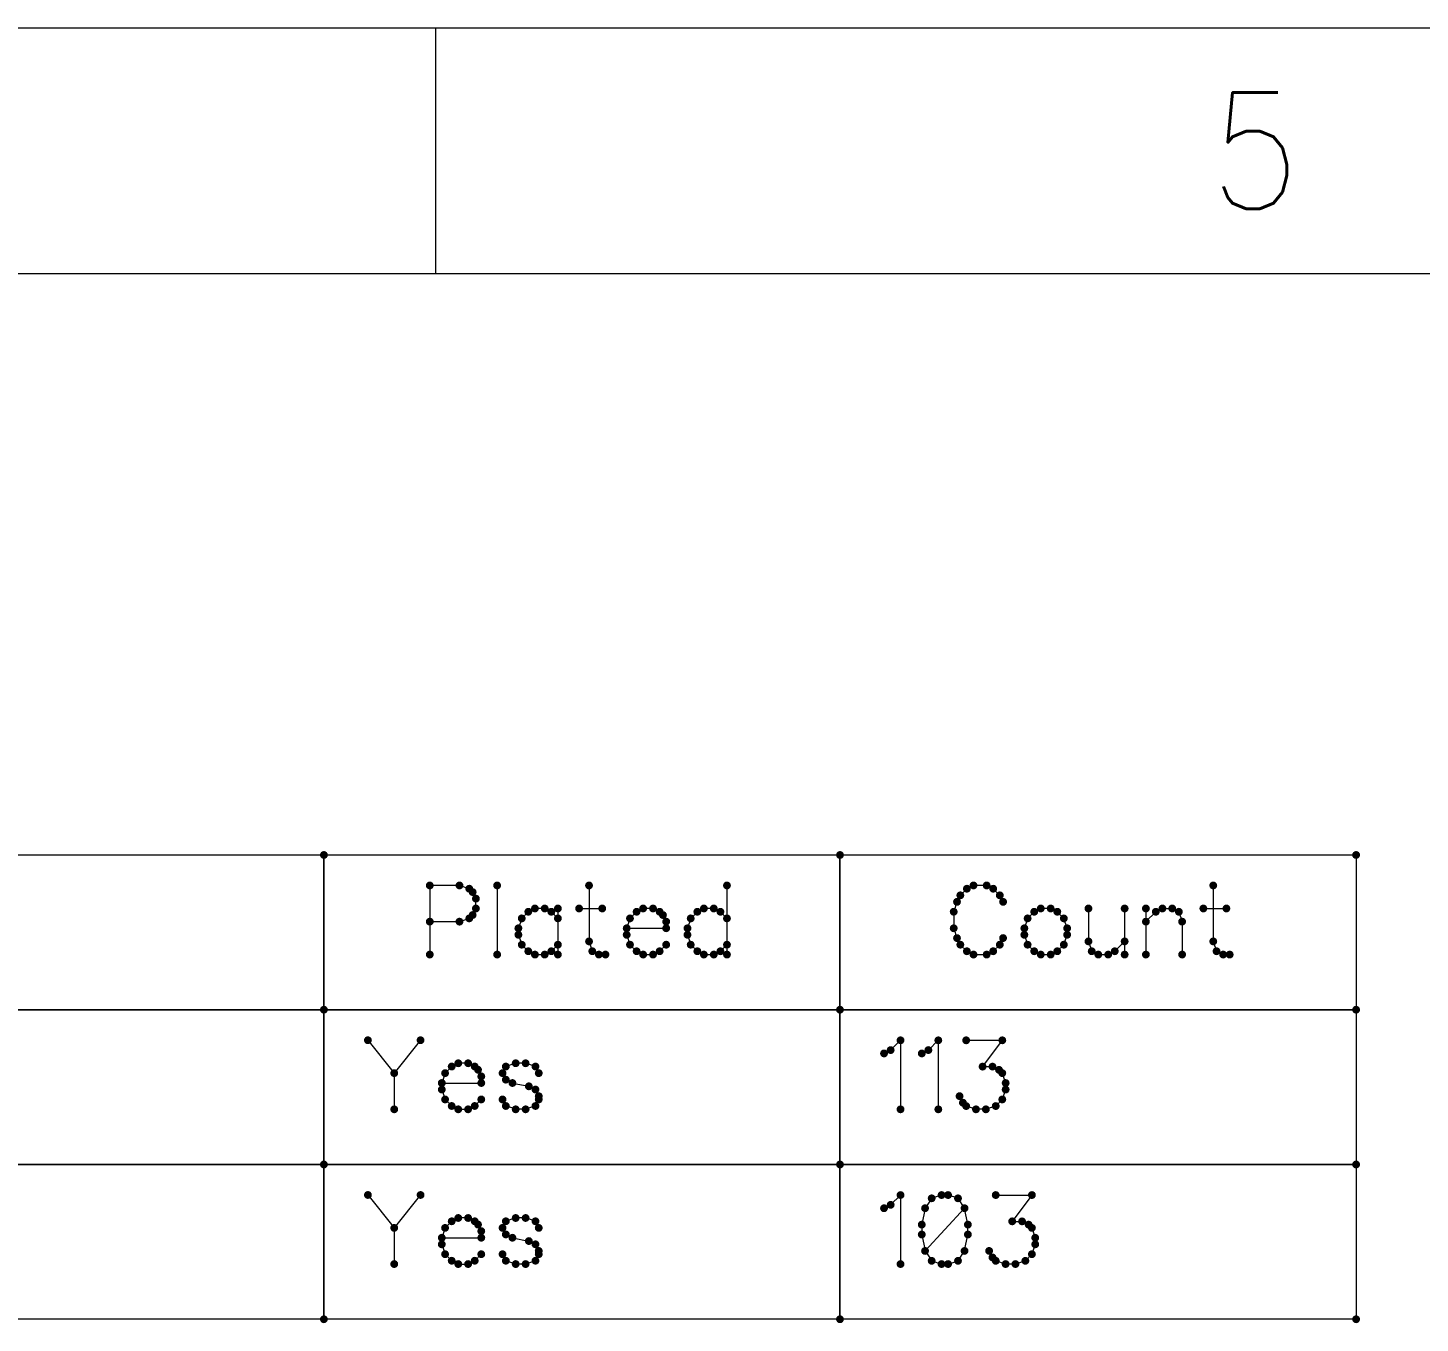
# Model space of a CAD drawing. Header units: millimetres. Extents: x 0 to 279, y 0 to 216.
# Drawn here: x 171.49 to 207.46, y 176.14 to 209.62 of the extents above; entities that cross this region are included whole.
import ezdxf

# ---------------------------------------------------------------- set-up
doc = ezdxf.new("R2010")
doc.units = ezdxf.units.MM
doc.layers.get('0').update_dxf_attribs({"lineweight": 0})
doc.layers.add('9.1 Drawing sheet', color=9, linetype='Continuous', lineweight=9)
doc.styles.add('textstyle12', font='Standard')

# ---------------------------------------------------------------- blocks, each defined once
blk = doc.blocks.new('Zoned border')
at = {"layer": '9.1 Drawing sheet'}
for p, q in [((6.35, 209.55), (273.05, 209.55)), ((182.033, 203.2), (182.033, 209.55))]:
    blk.add_line(p, q, dxfattribs=at)
at = {"layer": '9.1 Drawing sheet', "insert": (203.2, 206.375), "char_height": 3, "attachment_point": 5, "style": 'textstyle12'}
blk.add_mtext('5', dxfattribs=at)
blk = doc.blocks.new('Paper Frame')
at = {"layer": '9.1 Drawing sheet'}
blk.add_line((12.7, 203.2), (266.7, 203.2), dxfattribs=at)
blk.add_blockref('Zoned border', (0, 0), dxfattribs=at)
blk = doc.blocks.new('pcb')
h = blk.add_hatch(color=256)
edge = h.paths.add_edge_path(flags=0)
edge.add_arc((149.14, 38.1), 0.102, 0, 360)
h = blk.add_hatch(color=256)
edge = h.paths.add_edge_path(flags=0)
edge.add_arc((149.14, 38.1), 0.102, 0, 360)
h = blk.add_hatch(color=256)
edge = h.paths.add_edge_path(flags=0)
edge.add_arc((149.14, 38.1), 0.102, 0, 360)
h = blk.add_hatch(color=256)
edge = h.paths.add_edge_path(flags=0)
edge.add_arc((162.473, 38.1), 0.102, 0, 360)
h = blk.add_hatch(color=256)
edge = h.paths.add_edge_path(flags=0)
edge.add_arc((162.473, 38.1), 0.102, 0, 360)
h = blk.add_hatch(color=256)
edge = h.paths.add_edge_path(flags=0)
edge.add_arc((162.473, 38.1), 0.102, 0, 360)
h = blk.add_hatch(color=256)
edge = h.paths.add_edge_path(flags=0)
edge.add_arc((175.807, 38.1), 0.102, 0, 360)
h = blk.add_hatch(color=256)
edge = h.paths.add_edge_path(flags=0)
edge.add_arc((151.876, 37.312), 0.102, 0, 360)
h = blk.add_hatch(color=256)
edge = h.paths.add_edge_path(flags=0)
edge.add_arc((152.643, 37.312), 0.102, 0, 360)
h = blk.add_hatch(color=256)
edge = h.paths.add_edge_path(flags=0)
edge.add_arc((153.616, 37.312), 0.102, 0, 360)
h = blk.add_hatch(color=256)
edge = h.paths.add_edge_path(flags=0)
edge.add_arc((155.99, 37.312), 0.102, 0, 360)
h = blk.add_hatch(color=256)
edge = h.paths.add_edge_path(flags=0)
edge.add_arc((159.553, 37.312), 0.102, 0, 360)
h = blk.add_hatch(color=256)
edge = h.paths.add_edge_path(flags=0)
edge.add_arc((165.922, 37.312), 0.102, 0, 360)
h = blk.add_hatch(color=256)
edge = h.paths.add_edge_path(flags=0)
edge.add_arc((166.262, 37.312), 0.102, 0, 360)
h = blk.add_hatch(color=256)
edge = h.paths.add_edge_path(flags=0)
edge.add_arc((172.116, 37.312), 0.102, 0, 360)
h = blk.add_hatch(color=256)
edge = h.paths.add_edge_path(flags=0)
edge.add_arc((152.896, 37.228), 0.102, 0, 360)
h = blk.add_hatch(color=256)
edge = h.paths.add_edge_path(flags=0)
edge.add_arc((152.983, 37.141), 0.102, 0, 360)
h = blk.add_hatch(color=256)
edge = h.paths.add_edge_path(flags=0)
edge.add_arc((153.067, 36.972), 0.102, 0, 360)
h = blk.add_hatch(color=256)
edge = h.paths.add_edge_path(flags=0)
edge.add_arc((165.582, 37.057), 0.102, 0, 360)
h = blk.add_hatch(color=256)
edge = h.paths.add_edge_path(flags=0)
edge.add_arc((165.751, 37.228), 0.102, 0, 360)
h = blk.add_hatch(color=256)
edge = h.paths.add_edge_path(flags=0)
edge.add_arc((166.431, 37.228), 0.102, 0, 360)
h = blk.add_hatch(color=256)
edge = h.paths.add_edge_path(flags=0)
edge.add_arc((166.602, 37.057), 0.102, 0, 360)
h = blk.add_hatch(color=256)
edge = h.paths.add_edge_path(flags=0)
edge.add_arc((153.067, 36.717), 0.102, 0, 360)
h = blk.add_hatch(color=256)
edge = h.paths.add_edge_path(flags=0)
edge.add_arc((154.421, 36.632), 0.102, 0, 360)
h = blk.add_hatch(color=256)
edge = h.paths.add_edge_path(flags=0)
edge.add_arc((154.592, 36.717), 0.102, 0, 360)
h = blk.add_hatch(color=256)
edge = h.paths.add_edge_path(flags=0)
edge.add_arc((154.845, 36.717), 0.102, 0, 360)
h = blk.add_hatch(color=256)
edge = h.paths.add_edge_path(flags=0)
edge.add_arc((155.016, 36.632), 0.102, 0, 360)
h = blk.add_hatch(color=256)
edge = h.paths.add_edge_path(flags=0)
edge.add_arc((155.185, 36.717), 0.102, 0, 360)
h = blk.add_hatch(color=256)
edge = h.paths.add_edge_path(flags=0)
edge.add_arc((155.734, 36.717), 0.102, 0, 360)
h = blk.add_hatch(color=256)
edge = h.paths.add_edge_path(flags=0)
edge.add_arc((156.33, 36.717), 0.102, 0, 360)
h = blk.add_hatch(color=256)
edge = h.paths.add_edge_path(flags=0)
edge.add_arc((157.219, 36.632), 0.102, 0, 360)
h = blk.add_hatch(color=256)
edge = h.paths.add_edge_path(flags=0)
edge.add_arc((157.388, 36.717), 0.102, 0, 360)
h = blk.add_hatch(color=256)
edge = h.paths.add_edge_path(flags=0)
edge.add_arc((157.643, 36.717), 0.102, 0, 360)
h = blk.add_hatch(color=256)
edge = h.paths.add_edge_path(flags=0)
edge.add_arc((157.814, 36.632), 0.102, 0, 360)
h = blk.add_hatch(color=256)
edge = h.paths.add_edge_path(flags=0)
edge.add_arc((158.788, 36.632), 0.102, 0, 360)
h = blk.add_hatch(color=256)
edge = h.paths.add_edge_path(flags=0)
edge.add_arc((158.957, 36.717), 0.102, 0, 360)
h = blk.add_hatch(color=256)
edge = h.paths.add_edge_path(flags=0)
edge.add_arc((159.213, 36.717), 0.102, 0, 360)
h = blk.add_hatch(color=256)
edge = h.paths.add_edge_path(flags=0)
edge.add_arc((159.384, 36.632), 0.102, 0, 360)
h = blk.add_hatch(color=256)
edge = h.paths.add_edge_path(flags=0)
edge.add_arc((165.411, 36.632), 0.102, 0, 360)
h = blk.add_hatch(color=256)
edge = h.paths.add_edge_path(flags=0)
edge.add_arc((165.496, 36.888), 0.102, 0, 360)
h = blk.add_hatch(color=256)
edge = h.paths.add_edge_path(flags=0)
edge.add_arc((166.687, 36.888), 0.102, 0, 360)
h = blk.add_hatch(color=256)
edge = h.paths.add_edge_path(flags=0)
edge.add_arc((167.491, 36.632), 0.102, 0, 360)
h = blk.add_hatch(color=256)
edge = h.paths.add_edge_path(flags=0)
edge.add_arc((167.66, 36.717), 0.102, 0, 360)
h = blk.add_hatch(color=256)
edge = h.paths.add_edge_path(flags=0)
edge.add_arc((167.66, 36.717), 0.102, 0, 360)
h = blk.add_hatch(color=256)
edge = h.paths.add_edge_path(flags=0)
edge.add_arc((167.916, 36.717), 0.102, 0, 360)
h = blk.add_hatch(color=256)
edge = h.paths.add_edge_path(flags=0)
edge.add_arc((168.087, 36.632), 0.102, 0, 360)
h = blk.add_hatch(color=256)
edge = h.paths.add_edge_path(flags=0)
edge.add_arc((168.892, 36.717), 0.102, 0, 360)
h = blk.add_hatch(color=256)
edge = h.paths.add_edge_path(flags=0)
edge.add_arc((169.827, 36.717), 0.102, 0, 360)
h = blk.add_hatch(color=256)
edge = h.paths.add_edge_path(flags=0)
edge.add_arc((170.376, 36.717), 0.102, 0, 360)
h = blk.add_hatch(color=256)
edge = h.paths.add_edge_path(flags=0)
edge.add_arc((170.632, 36.632), 0.102, 0, 360)
h = blk.add_hatch(color=256)
edge = h.paths.add_edge_path(flags=0)
edge.add_arc((170.803, 36.717), 0.102, 0, 360)
h = blk.add_hatch(color=256)
edge = h.paths.add_edge_path(flags=0)
edge.add_arc((171.056, 36.717), 0.102, 0, 360)
h = blk.add_hatch(color=256)
edge = h.paths.add_edge_path(flags=0)
edge.add_arc((171.227, 36.632), 0.102, 0, 360)
h = blk.add_hatch(color=256)
edge = h.paths.add_edge_path(flags=0)
edge.add_arc((171.861, 36.717), 0.102, 0, 360)
h = blk.add_hatch(color=256)
edge = h.paths.add_edge_path(flags=0)
edge.add_arc((172.456, 36.717), 0.102, 0, 360)
h = blk.add_hatch(color=256)
edge = h.paths.add_edge_path(flags=0)
edge.add_arc((151.876, 36.377), 0.102, 0, 360)
h = blk.add_hatch(color=256)
edge = h.paths.add_edge_path(flags=0)
edge.add_arc((152.643, 36.377), 0.102, 0, 360)
h = blk.add_hatch(color=256)
edge = h.paths.add_edge_path(flags=0)
edge.add_arc((152.896, 36.461), 0.102, 0, 360)
h = blk.add_hatch(color=256)
edge = h.paths.add_edge_path(flags=0)
edge.add_arc((152.983, 36.548), 0.102, 0, 360)
h = blk.add_hatch(color=256)
edge = h.paths.add_edge_path(flags=0)
edge.add_arc((154.252, 36.461), 0.102, 0, 360)
h = blk.add_hatch(color=256)
edge = h.paths.add_edge_path(flags=0)
edge.add_arc((155.185, 36.461), 0.102, 0, 360)
h = blk.add_hatch(color=256)
edge = h.paths.add_edge_path(flags=0)
edge.add_arc((157.048, 36.461), 0.102, 0, 360)
h = blk.add_hatch(color=256)
edge = h.paths.add_edge_path(flags=0)
edge.add_arc((157.899, 36.548), 0.102, 0, 360)
h = blk.add_hatch(color=256)
edge = h.paths.add_edge_path(flags=0)
edge.add_arc((157.983, 36.377), 0.102, 0, 360)
h = blk.add_hatch(color=256)
edge = h.paths.add_edge_path(flags=0)
edge.add_arc((158.617, 36.461), 0.102, 0, 360)
h = blk.add_hatch(color=256)
edge = h.paths.add_edge_path(flags=0)
edge.add_arc((159.553, 36.461), 0.102, 0, 360)
h = blk.add_hatch(color=256)
edge = h.paths.add_edge_path(flags=0)
edge.add_arc((167.32, 36.461), 0.102, 0, 360)
h = blk.add_hatch(color=256)
edge = h.paths.add_edge_path(flags=0)
edge.add_arc((168.256, 36.461), 0.102, 0, 360)
h = blk.add_hatch(color=256)
edge = h.paths.add_edge_path(flags=0)
edge.add_arc((170.376, 36.377), 0.102, 0, 360)
h = blk.add_hatch(color=256)
edge = h.paths.add_edge_path(flags=0)
edge.add_arc((171.312, 36.377), 0.102, 0, 360)
h = blk.add_hatch(color=256)
edge = h.paths.add_edge_path(flags=0)
edge.add_arc((154.165, 36.206), 0.102, 0, 360)
h = blk.add_hatch(color=256)
edge = h.paths.add_edge_path(flags=0)
edge.add_arc((154.165, 36.037), 0.102, 0, 360)
h = blk.add_hatch(color=256)
edge = h.paths.add_edge_path(flags=0)
edge.add_arc((156.963, 36.206), 0.102, 0, 360)
h = blk.add_hatch(color=256)
edge = h.paths.add_edge_path(flags=0)
edge.add_arc((156.963, 36.206), 0.102, 0, 360)
h = blk.add_hatch(color=256)
edge = h.paths.add_edge_path(flags=0)
edge.add_arc((156.963, 36.037), 0.102, 0, 360)
h = blk.add_hatch(color=256)
edge = h.paths.add_edge_path(flags=0)
edge.add_arc((157.983, 36.206), 0.102, 0, 360)
h = blk.add_hatch(color=256)
edge = h.paths.add_edge_path(flags=0)
edge.add_arc((158.533, 36.206), 0.102, 0, 360)
h = blk.add_hatch(color=256)
edge = h.paths.add_edge_path(flags=0)
edge.add_arc((158.533, 36.037), 0.102, 0, 360)
h = blk.add_hatch(color=256)
edge = h.paths.add_edge_path(flags=0)
edge.add_arc((165.411, 36.206), 0.102, 0, 360)
h = blk.add_hatch(color=256)
edge = h.paths.add_edge_path(flags=0)
edge.add_arc((165.496, 35.952), 0.102, 0, 360)
h = blk.add_hatch(color=256)
edge = h.paths.add_edge_path(flags=0)
edge.add_arc((166.687, 35.952), 0.102, 0, 360)
h = blk.add_hatch(color=256)
edge = h.paths.add_edge_path(flags=0)
edge.add_arc((167.236, 36.206), 0.102, 0, 360)
h = blk.add_hatch(color=256)
edge = h.paths.add_edge_path(flags=0)
edge.add_arc((167.236, 36.037), 0.102, 0, 360)
h = blk.add_hatch(color=256)
edge = h.paths.add_edge_path(flags=0)
edge.add_arc((168.342, 36.206), 0.102, 0, 360)
h = blk.add_hatch(color=256)
edge = h.paths.add_edge_path(flags=0)
edge.add_arc((168.342, 36.037), 0.102, 0, 360)
h = blk.add_hatch(color=256)
edge = h.paths.add_edge_path(flags=0)
edge.add_arc((151.876, 35.526), 0.102, 0, 360)
h = blk.add_hatch(color=256)
edge = h.paths.add_edge_path(flags=0)
edge.add_arc((153.616, 35.526), 0.102, 0, 360)
h = blk.add_hatch(color=256)
edge = h.paths.add_edge_path(flags=0)
edge.add_arc((154.252, 35.781), 0.102, 0, 360)
h = blk.add_hatch(color=256)
edge = h.paths.add_edge_path(flags=0)
edge.add_arc((154.421, 35.612), 0.102, 0, 360)
h = blk.add_hatch(color=256)
edge = h.paths.add_edge_path(flags=0)
edge.add_arc((154.592, 35.526), 0.102, 0, 360)
h = blk.add_hatch(color=256)
edge = h.paths.add_edge_path(flags=0)
edge.add_arc((154.845, 35.526), 0.102, 0, 360)
h = blk.add_hatch(color=256)
edge = h.paths.add_edge_path(flags=0)
edge.add_arc((155.016, 35.612), 0.102, 0, 360)
h = blk.add_hatch(color=256)
edge = h.paths.add_edge_path(flags=0)
edge.add_arc((155.185, 35.781), 0.102, 0, 360)
h = blk.add_hatch(color=256)
edge = h.paths.add_edge_path(flags=0)
edge.add_arc((155.185, 35.526), 0.102, 0, 360)
h = blk.add_hatch(color=256)
edge = h.paths.add_edge_path(flags=0)
edge.add_arc((155.99, 35.866), 0.102, 0, 360)
h = blk.add_hatch(color=256)
edge = h.paths.add_edge_path(flags=0)
edge.add_arc((156.074, 35.612), 0.102, 0, 360)
h = blk.add_hatch(color=256)
edge = h.paths.add_edge_path(flags=0)
edge.add_arc((156.245, 35.526), 0.102, 0, 360)
h = blk.add_hatch(color=256)
edge = h.paths.add_edge_path(flags=0)
edge.add_arc((156.414, 35.526), 0.102, 0, 360)
h = blk.add_hatch(color=256)
edge = h.paths.add_edge_path(flags=0)
edge.add_arc((157.048, 35.781), 0.102, 0, 360)
h = blk.add_hatch(color=256)
edge = h.paths.add_edge_path(flags=0)
edge.add_arc((157.219, 35.612), 0.102, 0, 360)
h = blk.add_hatch(color=256)
edge = h.paths.add_edge_path(flags=0)
edge.add_arc((157.388, 35.526), 0.102, 0, 360)
h = blk.add_hatch(color=256)
edge = h.paths.add_edge_path(flags=0)
edge.add_arc((157.643, 35.526), 0.102, 0, 360)
h = blk.add_hatch(color=256)
edge = h.paths.add_edge_path(flags=0)
edge.add_arc((157.814, 35.612), 0.102, 0, 360)
h = blk.add_hatch(color=256)
edge = h.paths.add_edge_path(flags=0)
edge.add_arc((157.983, 35.781), 0.102, 0, 360)
h = blk.add_hatch(color=256)
edge = h.paths.add_edge_path(flags=0)
edge.add_arc((158.617, 35.781), 0.102, 0, 360)
h = blk.add_hatch(color=256)
edge = h.paths.add_edge_path(flags=0)
edge.add_arc((158.788, 35.612), 0.102, 0, 360)
h = blk.add_hatch(color=256)
edge = h.paths.add_edge_path(flags=0)
edge.add_arc((158.957, 35.526), 0.102, 0, 360)
h = blk.add_hatch(color=256)
edge = h.paths.add_edge_path(flags=0)
edge.add_arc((159.213, 35.526), 0.102, 0, 360)
h = blk.add_hatch(color=256)
edge = h.paths.add_edge_path(flags=0)
edge.add_arc((159.384, 35.612), 0.102, 0, 360)
h = blk.add_hatch(color=256)
edge = h.paths.add_edge_path(flags=0)
edge.add_arc((159.553, 35.781), 0.102, 0, 360)
h = blk.add_hatch(color=256)
edge = h.paths.add_edge_path(flags=0)
edge.add_arc((159.553, 35.526), 0.102, 0, 360)
h = blk.add_hatch(color=256)
edge = h.paths.add_edge_path(flags=0)
edge.add_arc((165.582, 35.781), 0.102, 0, 360)
h = blk.add_hatch(color=256)
edge = h.paths.add_edge_path(flags=0)
edge.add_arc((165.751, 35.612), 0.102, 0, 360)
h = blk.add_hatch(color=256)
edge = h.paths.add_edge_path(flags=0)
edge.add_arc((165.922, 35.526), 0.102, 0, 360)
h = blk.add_hatch(color=256)
edge = h.paths.add_edge_path(flags=0)
edge.add_arc((166.262, 35.526), 0.102, 0, 360)
h = blk.add_hatch(color=256)
edge = h.paths.add_edge_path(flags=0)
edge.add_arc((166.431, 35.612), 0.102, 0, 360)
h = blk.add_hatch(color=256)
edge = h.paths.add_edge_path(flags=0)
edge.add_arc((166.602, 35.781), 0.102, 0, 360)
h = blk.add_hatch(color=256)
edge = h.paths.add_edge_path(flags=0)
edge.add_arc((167.32, 35.781), 0.102, 0, 360)
h = blk.add_hatch(color=256)
edge = h.paths.add_edge_path(flags=0)
edge.add_arc((167.491, 35.612), 0.102, 0, 360)
h = blk.add_hatch(color=256)
edge = h.paths.add_edge_path(flags=0)
edge.add_arc((167.66, 35.526), 0.102, 0, 360)
h = blk.add_hatch(color=256)
edge = h.paths.add_edge_path(flags=0)
edge.add_arc((167.916, 35.526), 0.102, 0, 360)
h = blk.add_hatch(color=256)
edge = h.paths.add_edge_path(flags=0)
edge.add_arc((168.087, 35.612), 0.102, 0, 360)
h = blk.add_hatch(color=256)
edge = h.paths.add_edge_path(flags=0)
edge.add_arc((168.256, 35.781), 0.102, 0, 360)
h = blk.add_hatch(color=256)
edge = h.paths.add_edge_path(flags=0)
edge.add_arc((168.892, 35.866), 0.102, 0, 360)
h = blk.add_hatch(color=256)
edge = h.paths.add_edge_path(flags=0)
edge.add_arc((168.976, 35.612), 0.102, 0, 360)
h = blk.add_hatch(color=256)
edge = h.paths.add_edge_path(flags=0)
edge.add_arc((169.147, 35.526), 0.102, 0, 360)
h = blk.add_hatch(color=256)
edge = h.paths.add_edge_path(flags=0)
edge.add_arc((169.403, 35.526), 0.102, 0, 360)
h = blk.add_hatch(color=256)
edge = h.paths.add_edge_path(flags=0)
edge.add_arc((169.572, 35.612), 0.102, 0, 360)
h = blk.add_hatch(color=256)
edge = h.paths.add_edge_path(flags=0)
edge.add_arc((169.827, 35.866), 0.102, 0, 360)
h = blk.add_hatch(color=256)
edge = h.paths.add_edge_path(flags=0)
edge.add_arc((169.827, 35.526), 0.102, 0, 360)
h = blk.add_hatch(color=256)
edge = h.paths.add_edge_path(flags=0)
edge.add_arc((170.376, 35.526), 0.102, 0, 360)
h = blk.add_hatch(color=256)
edge = h.paths.add_edge_path(flags=0)
edge.add_arc((171.312, 35.526), 0.102, 0, 360)
h = blk.add_hatch(color=256)
edge = h.paths.add_edge_path(flags=0)
edge.add_arc((172.116, 35.866), 0.102, 0, 360)
h = blk.add_hatch(color=256)
edge = h.paths.add_edge_path(flags=0)
edge.add_arc((172.201, 35.612), 0.102, 0, 360)
h = blk.add_hatch(color=256)
edge = h.paths.add_edge_path(flags=0)
edge.add_arc((172.372, 35.526), 0.102, 0, 360)
h = blk.add_hatch(color=256)
edge = h.paths.add_edge_path(flags=0)
edge.add_arc((172.541, 35.526), 0.102, 0, 360)
h = blk.add_hatch(color=256)
edge = h.paths.add_edge_path(flags=0)
edge.add_arc((149.14, 34.1), 0.102, 0, 360)
h = blk.add_hatch(color=256)
edge = h.paths.add_edge_path(flags=0)
edge.add_arc((149.14, 34.1), 0.102, 0, 360)
h = blk.add_hatch(color=256)
edge = h.paths.add_edge_path(flags=0)
edge.add_arc((149.14, 34.1), 0.102, 0, 360)
h = blk.add_hatch(color=256)
edge = h.paths.add_edge_path(flags=0)
edge.add_arc((149.14, 34.1), 0.102, 0, 360)
h = blk.add_hatch(color=256)
edge = h.paths.add_edge_path(flags=0)
edge.add_arc((149.14, 34.1), 0.102, 0, 360)
h = blk.add_hatch(color=256)
edge = h.paths.add_edge_path(flags=0)
edge.add_arc((162.473, 34.1), 0.102, 0, 360)
h = blk.add_hatch(color=256)
edge = h.paths.add_edge_path(flags=0)
edge.add_arc((162.473, 34.1), 0.102, 0, 360)
h = blk.add_hatch(color=256)
edge = h.paths.add_edge_path(flags=0)
edge.add_arc((162.473, 34.1), 0.102, 0, 360)
h = blk.add_hatch(color=256)
edge = h.paths.add_edge_path(flags=0)
edge.add_arc((162.473, 34.1), 0.102, 0, 360)
h = blk.add_hatch(color=256)
edge = h.paths.add_edge_path(flags=0)
edge.add_arc((162.473, 34.1), 0.102, 0, 360)
h = blk.add_hatch(color=256)
edge = h.paths.add_edge_path(flags=0)
edge.add_arc((175.807, 34.1), 0.102, 0, 360)
h = blk.add_hatch(color=256)
edge = h.paths.add_edge_path(flags=0)
edge.add_arc((175.807, 34.1), 0.102, 0, 360)
h = blk.add_hatch(color=256)
edge = h.paths.add_edge_path(flags=0)
edge.add_arc((150.277, 33.312), 0.102, 0, 360)
h = blk.add_hatch(color=256)
edge = h.paths.add_edge_path(flags=0)
edge.add_arc((151.637, 33.312), 0.102, 0, 360)
h = blk.add_hatch(color=256)
edge = h.paths.add_edge_path(flags=0)
edge.add_arc((163.782, 33.057), 0.102, 0, 360)
h = blk.add_hatch(color=256)
edge = h.paths.add_edge_path(flags=0)
edge.add_arc((164.037, 33.31), 0.102, 0, 360)
h = blk.add_hatch(color=256)
edge = h.paths.add_edge_path(flags=0)
edge.add_arc((164.757, 33.057), 0.102, 0, 360)
h = blk.add_hatch(color=256)
edge = h.paths.add_edge_path(flags=0)
edge.add_arc((165.013, 33.31), 0.102, 0, 360)
h = blk.add_hatch(color=256)
edge = h.paths.add_edge_path(flags=0)
edge.add_arc((165.733, 33.31), 0.102, 0, 360)
h = blk.add_hatch(color=256)
edge = h.paths.add_edge_path(flags=0)
edge.add_arc((166.666, 33.31), 0.102, 0, 360)
h = blk.add_hatch(color=256)
edge = h.paths.add_edge_path(flags=0)
edge.add_arc((152.442, 32.632), 0.102, 0, 360)
h = blk.add_hatch(color=256)
edge = h.paths.add_edge_path(flags=0)
edge.add_arc((152.611, 32.717), 0.102, 0, 360)
h = blk.add_hatch(color=256)
edge = h.paths.add_edge_path(flags=0)
edge.add_arc((152.866, 32.717), 0.102, 0, 360)
h = blk.add_hatch(color=256)
edge = h.paths.add_edge_path(flags=0)
edge.add_arc((153.037, 32.632), 0.102, 0, 360)
h = blk.add_hatch(color=256)
edge = h.paths.add_edge_path(flags=0)
edge.add_arc((153.84, 32.632), 0.102, 0, 360)
h = blk.add_hatch(color=256)
edge = h.paths.add_edge_path(flags=0)
edge.add_arc((154.095, 32.717), 0.102, 0, 360)
h = blk.add_hatch(color=256)
edge = h.paths.add_edge_path(flags=0)
edge.add_arc((154.351, 32.717), 0.102, 0, 360)
h = blk.add_hatch(color=256)
edge = h.paths.add_edge_path(flags=0)
edge.add_arc((154.606, 32.632), 0.102, 0, 360)
h = blk.add_hatch(color=256)
edge = h.paths.add_edge_path(flags=0)
edge.add_arc((163.611, 32.97), 0.102, 0, 360)
h = blk.add_hatch(color=256)
edge = h.paths.add_edge_path(flags=0)
edge.add_arc((164.586, 32.97), 0.102, 0, 360)
h = blk.add_hatch(color=256)
edge = h.paths.add_edge_path(flags=0)
edge.add_arc((150.957, 32.461), 0.102, 0, 360)
h = blk.add_hatch(color=256)
edge = h.paths.add_edge_path(flags=0)
edge.add_arc((150.957, 32.461), 0.102, 0, 360)
h = blk.add_hatch(color=256)
edge = h.paths.add_edge_path(flags=0)
edge.add_arc((152.271, 32.461), 0.102, 0, 360)
h = blk.add_hatch(color=256)
edge = h.paths.add_edge_path(flags=0)
edge.add_arc((153.122, 32.548), 0.102, 0, 360)
h = blk.add_hatch(color=256)
edge = h.paths.add_edge_path(flags=0)
edge.add_arc((153.206, 32.377), 0.102, 0, 360)
h = blk.add_hatch(color=256)
edge = h.paths.add_edge_path(flags=0)
edge.add_arc((153.755, 32.461), 0.102, 0, 360)
h = blk.add_hatch(color=256)
edge = h.paths.add_edge_path(flags=0)
edge.add_arc((153.84, 32.292), 0.102, 0, 360)
h = blk.add_hatch(color=256)
edge = h.paths.add_edge_path(flags=0)
edge.add_arc((154.691, 32.461), 0.102, 0, 360)
h = blk.add_hatch(color=256)
edge = h.paths.add_edge_path(flags=0)
edge.add_arc((166.157, 32.63), 0.102, 0, 360)
h = blk.add_hatch(color=256)
edge = h.paths.add_edge_path(flags=0)
edge.add_arc((166.413, 32.63), 0.102, 0, 360)
h = blk.add_hatch(color=256)
edge = h.paths.add_edge_path(flags=0)
edge.add_arc((166.582, 32.546), 0.102, 0, 360)
h = blk.add_hatch(color=256)
edge = h.paths.add_edge_path(flags=0)
edge.add_arc((166.666, 32.461), 0.102, 0, 360)
h = blk.add_hatch(color=256)
edge = h.paths.add_edge_path(flags=0)
edge.add_arc((152.186, 32.206), 0.102, 0, 360)
h = blk.add_hatch(color=256)
edge = h.paths.add_edge_path(flags=0)
edge.add_arc((152.186, 32.206), 0.102, 0, 360)
h = blk.add_hatch(color=256)
edge = h.paths.add_edge_path(flags=0)
edge.add_arc((152.186, 32.037), 0.102, 0, 360)
h = blk.add_hatch(color=256)
edge = h.paths.add_edge_path(flags=0)
edge.add_arc((153.206, 32.206), 0.102, 0, 360)
h = blk.add_hatch(color=256)
edge = h.paths.add_edge_path(flags=0)
edge.add_arc((154.011, 32.206), 0.102, 0, 360)
h = blk.add_hatch(color=256)
edge = h.paths.add_edge_path(flags=0)
edge.add_arc((154.435, 32.121), 0.102, 0, 360)
h = blk.add_hatch(color=256)
edge = h.paths.add_edge_path(flags=0)
edge.add_arc((154.606, 32.037), 0.102, 0, 360)
h = blk.add_hatch(color=256)
edge = h.paths.add_edge_path(flags=0)
edge.add_arc((166.753, 32.206), 0.102, 0, 360)
h = blk.add_hatch(color=256)
edge = h.paths.add_edge_path(flags=0)
edge.add_arc((166.753, 32.037), 0.102, 0, 360)
h = blk.add_hatch(color=256)
edge = h.paths.add_edge_path(flags=0)
edge.add_arc((152.271, 31.781), 0.102, 0, 360)
h = blk.add_hatch(color=256)
edge = h.paths.add_edge_path(flags=0)
edge.add_arc((152.442, 31.612), 0.102, 0, 360)
h = blk.add_hatch(color=256)
edge = h.paths.add_edge_path(flags=0)
edge.add_arc((153.037, 31.612), 0.102, 0, 360)
h = blk.add_hatch(color=256)
edge = h.paths.add_edge_path(flags=0)
edge.add_arc((153.206, 31.781), 0.102, 0, 360)
h = blk.add_hatch(color=256)
edge = h.paths.add_edge_path(flags=0)
edge.add_arc((153.755, 31.781), 0.102, 0, 360)
h = blk.add_hatch(color=256)
edge = h.paths.add_edge_path(flags=0)
edge.add_arc((153.84, 31.612), 0.102, 0, 360)
h = blk.add_hatch(color=256)
edge = h.paths.add_edge_path(flags=0)
edge.add_arc((154.606, 31.612), 0.102, 0, 360)
h = blk.add_hatch(color=256)
edge = h.paths.add_edge_path(flags=0)
edge.add_arc((154.691, 31.866), 0.102, 0, 360)
h = blk.add_hatch(color=256)
edge = h.paths.add_edge_path(flags=0)
edge.add_arc((154.691, 31.781), 0.102, 0, 360)
h = blk.add_hatch(color=256)
edge = h.paths.add_edge_path(flags=0)
edge.add_arc((165.562, 31.866), 0.102, 0, 360)
h = blk.add_hatch(color=256)
edge = h.paths.add_edge_path(flags=0)
edge.add_arc((165.648, 31.697), 0.102, 0, 360)
h = blk.add_hatch(color=256)
edge = h.paths.add_edge_path(flags=0)
edge.add_arc((165.733, 31.61), 0.102, 0, 360)
h = blk.add_hatch(color=256)
edge = h.paths.add_edge_path(flags=0)
edge.add_arc((166.497, 31.61), 0.102, 0, 360)
h = blk.add_hatch(color=256)
edge = h.paths.add_edge_path(flags=0)
edge.add_arc((166.666, 31.781), 0.102, 0, 360)
h = blk.add_hatch(color=256)
edge = h.paths.add_edge_path(flags=0)
edge.add_arc((150.957, 31.526), 0.102, 0, 360)
h = blk.add_hatch(color=256)
edge = h.paths.add_edge_path(flags=0)
edge.add_arc((152.611, 31.526), 0.102, 0, 360)
h = blk.add_hatch(color=256)
edge = h.paths.add_edge_path(flags=0)
edge.add_arc((152.866, 31.526), 0.102, 0, 360)
h = blk.add_hatch(color=256)
edge = h.paths.add_edge_path(flags=0)
edge.add_arc((154.095, 31.526), 0.102, 0, 360)
h = blk.add_hatch(color=256)
edge = h.paths.add_edge_path(flags=0)
edge.add_arc((154.351, 31.526), 0.102, 0, 360)
h = blk.add_hatch(color=256)
edge = h.paths.add_edge_path(flags=0)
edge.add_arc((164.037, 31.526), 0.102, 0, 360)
h = blk.add_hatch(color=256)
edge = h.paths.add_edge_path(flags=0)
edge.add_arc((165.013, 31.526), 0.102, 0, 360)
h = blk.add_hatch(color=256)
edge = h.paths.add_edge_path(flags=0)
edge.add_arc((165.986, 31.526), 0.102, 0, 360)
h = blk.add_hatch(color=256)
edge = h.paths.add_edge_path(flags=0)
edge.add_arc((166.242, 31.526), 0.102, 0, 360)
h = blk.add_hatch(color=256)
edge = h.paths.add_edge_path(flags=0)
edge.add_arc((149.14, 30.1), 0.102, 0, 360)
h = blk.add_hatch(color=256)
edge = h.paths.add_edge_path(flags=0)
edge.add_arc((149.14, 30.1), 0.102, 0, 360)
h = blk.add_hatch(color=256)
edge = h.paths.add_edge_path(flags=0)
edge.add_arc((149.14, 30.1), 0.102, 0, 360)
h = blk.add_hatch(color=256)
edge = h.paths.add_edge_path(flags=0)
edge.add_arc((149.14, 30.1), 0.102, 0, 360)
h = blk.add_hatch(color=256)
edge = h.paths.add_edge_path(flags=0)
edge.add_arc((149.14, 30.1), 0.102, 0, 360)
h = blk.add_hatch(color=256)
edge = h.paths.add_edge_path(flags=0)
edge.add_arc((162.473, 30.1), 0.102, 0, 360)
h = blk.add_hatch(color=256)
edge = h.paths.add_edge_path(flags=0)
edge.add_arc((162.473, 30.1), 0.102, 0, 360)
h = blk.add_hatch(color=256)
edge = h.paths.add_edge_path(flags=0)
edge.add_arc((162.473, 30.1), 0.102, 0, 360)
h = blk.add_hatch(color=256)
edge = h.paths.add_edge_path(flags=0)
edge.add_arc((162.473, 30.1), 0.102, 0, 360)
h = blk.add_hatch(color=256)
edge = h.paths.add_edge_path(flags=0)
edge.add_arc((162.473, 30.1), 0.102, 0, 360)
h = blk.add_hatch(color=256)
edge = h.paths.add_edge_path(flags=0)
edge.add_arc((175.807, 30.1), 0.102, 0, 360)
h = blk.add_hatch(color=256)
edge = h.paths.add_edge_path(flags=0)
edge.add_arc((175.807, 30.1), 0.102, 0, 360)
h = blk.add_hatch(color=256)
edge = h.paths.add_edge_path(flags=0)
edge.add_arc((150.277, 29.312), 0.102, 0, 360)
h = blk.add_hatch(color=256)
edge = h.paths.add_edge_path(flags=0)
edge.add_arc((151.637, 29.312), 0.102, 0, 360)
h = blk.add_hatch(color=256)
edge = h.paths.add_edge_path(flags=0)
edge.add_arc((163.782, 29.057), 0.102, 0, 360)
h = blk.add_hatch(color=256)
edge = h.paths.add_edge_path(flags=0)
edge.add_arc((164.037, 29.31), 0.102, 0, 360)
h = blk.add_hatch(color=256)
edge = h.paths.add_edge_path(flags=0)
edge.add_arc((164.842, 29.226), 0.102, 0, 360)
h = blk.add_hatch(color=256)
edge = h.paths.add_edge_path(flags=0)
edge.add_arc((165.097, 29.31), 0.102, 0, 360)
h = blk.add_hatch(color=256)
edge = h.paths.add_edge_path(flags=0)
edge.add_arc((165.097, 29.31), 0.102, 0, 360)
h = blk.add_hatch(color=256)
edge = h.paths.add_edge_path(flags=0)
edge.add_arc((165.266, 29.31), 0.102, 0, 360)
h = blk.add_hatch(color=256)
edge = h.paths.add_edge_path(flags=0)
edge.add_arc((165.522, 29.226), 0.102, 0, 360)
h = blk.add_hatch(color=256)
edge = h.paths.add_edge_path(flags=0)
edge.add_arc((166.497, 29.31), 0.102, 0, 360)
h = blk.add_hatch(color=256)
edge = h.paths.add_edge_path(flags=0)
edge.add_arc((167.431, 29.31), 0.102, 0, 360)
h = blk.add_hatch(color=256)
edge = h.paths.add_edge_path(flags=0)
edge.add_arc((152.611, 28.717), 0.102, 0, 360)
h = blk.add_hatch(color=256)
edge = h.paths.add_edge_path(flags=0)
edge.add_arc((152.866, 28.717), 0.102, 0, 360)
h = blk.add_hatch(color=256)
edge = h.paths.add_edge_path(flags=0)
edge.add_arc((154.095, 28.717), 0.102, 0, 360)
h = blk.add_hatch(color=256)
edge = h.paths.add_edge_path(flags=0)
edge.add_arc((154.351, 28.717), 0.102, 0, 360)
h = blk.add_hatch(color=256)
edge = h.paths.add_edge_path(flags=0)
edge.add_arc((163.611, 28.97), 0.102, 0, 360)
h = blk.add_hatch(color=256)
edge = h.paths.add_edge_path(flags=0)
edge.add_arc((164.671, 28.97), 0.102, 0, 360)
h = blk.add_hatch(color=256)
edge = h.paths.add_edge_path(flags=0)
edge.add_arc((165.691, 28.97), 0.102, 0, 360)
h = blk.add_hatch(color=256)
edge = h.paths.add_edge_path(flags=0)
edge.add_arc((165.691, 28.97), 0.102, 0, 360)
h = blk.add_hatch(color=256)
edge = h.paths.add_edge_path(flags=0)
edge.add_arc((150.957, 28.461), 0.102, 0, 360)
h = blk.add_hatch(color=256)
edge = h.paths.add_edge_path(flags=0)
edge.add_arc((150.957, 28.461), 0.102, 0, 360)
h = blk.add_hatch(color=256)
edge = h.paths.add_edge_path(flags=0)
edge.add_arc((152.271, 28.461), 0.102, 0, 360)
h = blk.add_hatch(color=256)
edge = h.paths.add_edge_path(flags=0)
edge.add_arc((152.442, 28.632), 0.102, 0, 360)
h = blk.add_hatch(color=256)
edge = h.paths.add_edge_path(flags=0)
edge.add_arc((153.037, 28.632), 0.102, 0, 360)
h = blk.add_hatch(color=256)
edge = h.paths.add_edge_path(flags=0)
edge.add_arc((153.122, 28.548), 0.102, 0, 360)
h = blk.add_hatch(color=256)
edge = h.paths.add_edge_path(flags=0)
edge.add_arc((153.206, 28.377), 0.102, 0, 360)
h = blk.add_hatch(color=256)
edge = h.paths.add_edge_path(flags=0)
edge.add_arc((153.755, 28.461), 0.102, 0, 360)
h = blk.add_hatch(color=256)
edge = h.paths.add_edge_path(flags=0)
edge.add_arc((153.84, 28.632), 0.102, 0, 360)
h = blk.add_hatch(color=256)
edge = h.paths.add_edge_path(flags=0)
edge.add_arc((154.606, 28.632), 0.102, 0, 360)
h = blk.add_hatch(color=256)
edge = h.paths.add_edge_path(flags=0)
edge.add_arc((154.691, 28.461), 0.102, 0, 360)
h = blk.add_hatch(color=256)
edge = h.paths.add_edge_path(flags=0)
edge.add_arc((164.586, 28.546), 0.102, 0, 360)
h = blk.add_hatch(color=256)
edge = h.paths.add_edge_path(flags=0)
edge.add_arc((165.777, 28.546), 0.102, 0, 360)
h = blk.add_hatch(color=256)
edge = h.paths.add_edge_path(flags=0)
edge.add_arc((166.922, 28.63), 0.102, 0, 360)
h = blk.add_hatch(color=256)
edge = h.paths.add_edge_path(flags=0)
edge.add_arc((167.177, 28.63), 0.102, 0, 360)
h = blk.add_hatch(color=256)
edge = h.paths.add_edge_path(flags=0)
edge.add_arc((167.346, 28.546), 0.102, 0, 360)
h = blk.add_hatch(color=256)
edge = h.paths.add_edge_path(flags=0)
edge.add_arc((167.431, 28.461), 0.102, 0, 360)
h = blk.add_hatch(color=256)
edge = h.paths.add_edge_path(flags=0)
edge.add_arc((152.186, 28.206), 0.102, 0, 360)
h = blk.add_hatch(color=256)
edge = h.paths.add_edge_path(flags=0)
edge.add_arc((152.186, 28.206), 0.102, 0, 360)
h = blk.add_hatch(color=256)
edge = h.paths.add_edge_path(flags=0)
edge.add_arc((152.186, 28.037), 0.102, 0, 360)
h = blk.add_hatch(color=256)
edge = h.paths.add_edge_path(flags=0)
edge.add_arc((153.206, 28.206), 0.102, 0, 360)
h = blk.add_hatch(color=256)
edge = h.paths.add_edge_path(flags=0)
edge.add_arc((153.84, 28.292), 0.102, 0, 360)
h = blk.add_hatch(color=256)
edge = h.paths.add_edge_path(flags=0)
edge.add_arc((154.011, 28.206), 0.102, 0, 360)
h = blk.add_hatch(color=256)
edge = h.paths.add_edge_path(flags=0)
edge.add_arc((154.435, 28.121), 0.102, 0, 360)
h = blk.add_hatch(color=256)
edge = h.paths.add_edge_path(flags=0)
edge.add_arc((154.606, 28.037), 0.102, 0, 360)
h = blk.add_hatch(color=256)
edge = h.paths.add_edge_path(flags=0)
edge.add_arc((164.586, 28.29), 0.102, 0, 360)
h = blk.add_hatch(color=256)
edge = h.paths.add_edge_path(flags=0)
edge.add_arc((165.777, 28.29), 0.102, 0, 360)
h = blk.add_hatch(color=256)
edge = h.paths.add_edge_path(flags=0)
edge.add_arc((167.517, 28.206), 0.102, 0, 360)
h = blk.add_hatch(color=256)
edge = h.paths.add_edge_path(flags=0)
edge.add_arc((167.517, 28.037), 0.102, 0, 360)
h = blk.add_hatch(color=256)
edge = h.paths.add_edge_path(flags=0)
edge.add_arc((152.271, 27.781), 0.102, 0, 360)
h = blk.add_hatch(color=256)
edge = h.paths.add_edge_path(flags=0)
edge.add_arc((152.442, 27.612), 0.102, 0, 360)
h = blk.add_hatch(color=256)
edge = h.paths.add_edge_path(flags=0)
edge.add_arc((153.037, 27.612), 0.102, 0, 360)
h = blk.add_hatch(color=256)
edge = h.paths.add_edge_path(flags=0)
edge.add_arc((153.206, 27.781), 0.102, 0, 360)
h = blk.add_hatch(color=256)
edge = h.paths.add_edge_path(flags=0)
edge.add_arc((153.755, 27.781), 0.102, 0, 360)
h = blk.add_hatch(color=256)
edge = h.paths.add_edge_path(flags=0)
edge.add_arc((153.84, 27.612), 0.102, 0, 360)
h = blk.add_hatch(color=256)
edge = h.paths.add_edge_path(flags=0)
edge.add_arc((154.606, 27.612), 0.102, 0, 360)
h = blk.add_hatch(color=256)
edge = h.paths.add_edge_path(flags=0)
edge.add_arc((154.691, 27.866), 0.102, 0, 360)
h = blk.add_hatch(color=256)
edge = h.paths.add_edge_path(flags=0)
edge.add_arc((154.691, 27.781), 0.102, 0, 360)
h = blk.add_hatch(color=256)
edge = h.paths.add_edge_path(flags=0)
edge.add_arc((164.671, 27.866), 0.102, 0, 360)
h = blk.add_hatch(color=256)
edge = h.paths.add_edge_path(flags=0)
edge.add_arc((164.671, 27.866), 0.102, 0, 360)
h = blk.add_hatch(color=256)
edge = h.paths.add_edge_path(flags=0)
edge.add_arc((164.842, 27.61), 0.102, 0, 360)
h = blk.add_hatch(color=256)
edge = h.paths.add_edge_path(flags=0)
edge.add_arc((165.522, 27.61), 0.102, 0, 360)
h = blk.add_hatch(color=256)
edge = h.paths.add_edge_path(flags=0)
edge.add_arc((165.691, 27.866), 0.102, 0, 360)
h = blk.add_hatch(color=256)
edge = h.paths.add_edge_path(flags=0)
edge.add_arc((166.326, 27.866), 0.102, 0, 360)
h = blk.add_hatch(color=256)
edge = h.paths.add_edge_path(flags=0)
edge.add_arc((166.413, 27.697), 0.102, 0, 360)
h = blk.add_hatch(color=256)
edge = h.paths.add_edge_path(flags=0)
edge.add_arc((166.497, 27.61), 0.102, 0, 360)
h = blk.add_hatch(color=256)
edge = h.paths.add_edge_path(flags=0)
edge.add_arc((167.262, 27.61), 0.102, 0, 360)
h = blk.add_hatch(color=256)
edge = h.paths.add_edge_path(flags=0)
edge.add_arc((167.431, 27.781), 0.102, 0, 360)
h = blk.add_hatch(color=256)
edge = h.paths.add_edge_path(flags=0)
edge.add_arc((150.957, 27.526), 0.102, 0, 360)
h = blk.add_hatch(color=256)
edge = h.paths.add_edge_path(flags=0)
edge.add_arc((152.611, 27.526), 0.102, 0, 360)
h = blk.add_hatch(color=256)
edge = h.paths.add_edge_path(flags=0)
edge.add_arc((152.866, 27.526), 0.102, 0, 360)
h = blk.add_hatch(color=256)
edge = h.paths.add_edge_path(flags=0)
edge.add_arc((154.095, 27.526), 0.102, 0, 360)
h = blk.add_hatch(color=256)
edge = h.paths.add_edge_path(flags=0)
edge.add_arc((154.351, 27.526), 0.102, 0, 360)
h = blk.add_hatch(color=256)
edge = h.paths.add_edge_path(flags=0)
edge.add_arc((164.037, 27.526), 0.102, 0, 360)
h = blk.add_hatch(color=256)
edge = h.paths.add_edge_path(flags=0)
edge.add_arc((165.097, 27.526), 0.102, 0, 360)
h = blk.add_hatch(color=256)
edge = h.paths.add_edge_path(flags=0)
edge.add_arc((165.266, 27.526), 0.102, 0, 360)
h = blk.add_hatch(color=256)
edge = h.paths.add_edge_path(flags=0)
edge.add_arc((166.751, 27.526), 0.102, 0, 360)
h = blk.add_hatch(color=256)
edge = h.paths.add_edge_path(flags=0)
edge.add_arc((167.006, 27.526), 0.102, 0, 360)
h = blk.add_hatch(color=256)
edge = h.paths.add_edge_path(flags=0)
edge.add_arc((149.14, 26.1), 0.102, 0, 360)
h = blk.add_hatch(color=256)
edge = h.paths.add_edge_path(flags=0)
edge.add_arc((149.14, 26.1), 0.102, 0, 360)
h = blk.add_hatch(color=256)
edge = h.paths.add_edge_path(flags=0)
edge.add_arc((162.473, 26.1), 0.102, 0, 360)
h = blk.add_hatch(color=256)
edge = h.paths.add_edge_path(flags=0)
edge.add_arc((162.473, 26.1), 0.102, 0, 360)
h = blk.add_hatch(color=256)
edge = h.paths.add_edge_path(flags=0)
edge.add_arc((175.807, 26.1), 0.102, 0, 360)
at = {"flags": 128}
for points in [[(115.807, 38.1), (115.807, 38.1), (149.14, 38.1), (149.14, 38.1), (149.14, 34.1), (149.14, 34.1), (115.807, 34.1), (115.807, 34.1), (115.807, 38.1)], [(149.14, 38.1), (149.14, 38.1), (162.473, 38.1), (162.473, 38.1), (162.473, 34.1), (162.473, 34.1), (149.14, 34.1), (149.14, 34.1), (149.14, 38.1)], [(162.473, 38.1), (162.473, 38.1), (175.807, 38.1), (175.807, 38.1), (175.807, 34.1), (175.807, 34.1), (162.473, 34.1), (162.473, 34.1), (162.473, 38.1)], [(167.66, 36.717), (167.66, 36.717), (167.491, 36.632), (167.491, 36.632), (167.32, 36.461), (167.32, 36.461), (167.236, 36.206), (167.236, 36.206), (167.236, 36.037), (167.236, 36.037), (167.32, 35.781), (167.32, 35.781), (167.491, 35.612), (167.491, 35.612), (167.66, 35.526), (167.66, 35.526), (167.916, 35.526), (167.916, 35.526), (168.087, 35.612), (168.087, 35.612), (168.256, 35.781), (168.256, 35.781), (168.342, 36.037), (168.342, 36.037), (168.342, 36.206), (168.342, 36.206), (168.256, 36.461), (168.256, 36.461), (168.087, 36.632), (168.087, 36.632), (167.916, 36.717), (167.916, 36.717), (167.66, 36.717)], [(115.807, 34.1), (115.807, 34.1), (149.14, 34.1), (149.14, 34.1), (149.14, 30.1), (149.14, 30.1), (115.807, 30.1), (115.807, 30.1), (115.807, 34.1)], [(149.14, 34.1), (149.14, 34.1), (162.473, 34.1), (162.473, 34.1), (162.473, 30.1), (162.473, 30.1), (149.14, 30.1), (149.14, 30.1), (149.14, 34.1)], [(162.473, 34.1), (162.473, 34.1), (175.807, 34.1), (175.807, 34.1), (175.807, 30.1), (175.807, 30.1), (162.473, 30.1), (162.473, 30.1), (162.473, 34.1)], [(115.807, 30.1), (115.807, 30.1), (149.14, 30.1), (149.14, 30.1), (149.14, 26.1), (149.14, 26.1), (115.807, 26.1), (115.807, 26.1), (115.807, 30.1)], [(149.14, 30.1), (149.14, 30.1), (162.473, 30.1), (162.473, 30.1), (162.473, 26.1), (162.473, 26.1), (149.14, 26.1), (149.14, 26.1), (149.14, 30.1)], [(162.473, 30.1), (162.473, 30.1), (175.807, 30.1), (175.807, 30.1), (175.807, 26.1), (175.807, 26.1), (162.473, 26.1), (162.473, 26.1), (162.473, 30.1)], [(165.097, 29.31), (165.097, 29.31), (164.842, 29.226), (164.842, 29.226), (164.671, 28.97), (164.671, 28.97), (164.586, 28.546), (164.586, 28.546), (164.586, 28.29), (164.586, 28.29), (164.671, 27.866), (164.671, 27.866), (164.842, 27.61), (164.842, 27.61), (165.097, 27.526), (165.097, 27.526), (165.266, 27.526), (165.266, 27.526), (165.522, 27.61), (165.522, 27.61), (165.691, 27.866), (165.691, 27.866), (165.777, 28.29), (165.777, 28.29), (165.777, 28.546), (165.777, 28.546), (165.691, 28.97), (165.691, 28.97), (165.522, 29.226), (165.522, 29.226), (165.266, 29.31), (165.266, 29.31), (165.097, 29.31)]]:
    blk.add_lwpolyline(points, close=True, dxfattribs=at)
for points in [[(151.876, 36.377), (151.876, 36.377), (152.643, 36.377), (152.643, 36.377), (152.896, 36.461), (152.896, 36.461), (152.983, 36.548), (152.983, 36.548), (153.067, 36.717), (153.067, 36.717), (153.067, 36.972), (153.067, 36.972), (152.983, 37.141), (152.983, 37.141), (152.896, 37.228), (152.896, 37.228), (152.643, 37.312), (152.643, 37.312), (151.876, 37.312), (151.876, 37.312), (151.876, 35.526), (151.876, 35.526)], [(153.616, 37.312), (153.616, 37.312), (153.616, 35.526), (153.616, 35.526)], [(155.99, 37.312), (155.99, 37.312), (155.99, 35.866), (155.99, 35.866), (156.074, 35.612), (156.074, 35.612), (156.245, 35.526), (156.245, 35.526), (156.414, 35.526), (156.414, 35.526)], [(159.553, 37.312), (159.553, 37.312), (159.553, 35.526), (159.553, 35.526)], [(166.687, 36.888), (166.687, 36.888), (166.602, 37.057), (166.602, 37.057), (166.431, 37.228), (166.431, 37.228), (166.262, 37.312), (166.262, 37.312), (165.922, 37.312), (165.922, 37.312), (165.751, 37.228), (165.751, 37.228), (165.582, 37.057), (165.582, 37.057), (165.496, 36.888), (165.496, 36.888), (165.411, 36.632), (165.411, 36.632), (165.411, 36.206), (165.411, 36.206), (165.496, 35.952), (165.496, 35.952), (165.582, 35.781), (165.582, 35.781), (165.751, 35.612), (165.751, 35.612), (165.922, 35.526), (165.922, 35.526), (166.262, 35.526), (166.262, 35.526), (166.431, 35.612), (166.431, 35.612), (166.602, 35.781), (166.602, 35.781), (166.687, 35.952), (166.687, 35.952)], [(172.116, 37.312), (172.116, 37.312), (172.116, 35.866), (172.116, 35.866), (172.201, 35.612), (172.201, 35.612), (172.372, 35.526), (172.372, 35.526), (172.541, 35.526), (172.541, 35.526)], [(155.185, 36.461), (155.185, 36.461), (155.016, 36.632), (155.016, 36.632), (154.845, 36.717), (154.845, 36.717), (154.592, 36.717), (154.592, 36.717), (154.421, 36.632), (154.421, 36.632), (154.252, 36.461), (154.252, 36.461), (154.165, 36.206), (154.165, 36.206), (154.165, 36.037), (154.165, 36.037), (154.252, 35.781), (154.252, 35.781), (154.421, 35.612), (154.421, 35.612), (154.592, 35.526), (154.592, 35.526), (154.845, 35.526), (154.845, 35.526), (155.016, 35.612), (155.016, 35.612), (155.185, 35.781), (155.185, 35.781)], [(155.185, 36.717), (155.185, 36.717), (155.185, 35.526), (155.185, 35.526)], [(155.734, 36.717), (155.734, 36.717), (156.33, 36.717), (156.33, 36.717)], [(156.963, 36.206), (156.963, 36.206), (157.983, 36.206), (157.983, 36.206), (157.983, 36.377), (157.983, 36.377), (157.899, 36.548), (157.899, 36.548), (157.814, 36.632), (157.814, 36.632), (157.643, 36.717), (157.643, 36.717), (157.388, 36.717), (157.388, 36.717), (157.219, 36.632), (157.219, 36.632), (157.048, 36.461), (157.048, 36.461), (156.963, 36.206), (156.963, 36.206), (156.963, 36.037), (156.963, 36.037), (157.048, 35.781), (157.048, 35.781), (157.219, 35.612), (157.219, 35.612), (157.388, 35.526), (157.388, 35.526), (157.643, 35.526), (157.643, 35.526), (157.814, 35.612), (157.814, 35.612), (157.983, 35.781), (157.983, 35.781)], [(159.553, 36.461), (159.553, 36.461), (159.384, 36.632), (159.384, 36.632), (159.213, 36.717), (159.213, 36.717), (158.957, 36.717), (158.957, 36.717), (158.788, 36.632), (158.788, 36.632), (158.617, 36.461), (158.617, 36.461), (158.533, 36.206), (158.533, 36.206), (158.533, 36.037), (158.533, 36.037), (158.617, 35.781), (158.617, 35.781), (158.788, 35.612), (158.788, 35.612), (158.957, 35.526), (158.957, 35.526), (159.213, 35.526), (159.213, 35.526), (159.384, 35.612), (159.384, 35.612), (159.553, 35.781), (159.553, 35.781)], [(168.892, 36.717), (168.892, 36.717), (168.892, 35.866), (168.892, 35.866), (168.976, 35.612), (168.976, 35.612), (169.147, 35.526), (169.147, 35.526), (169.403, 35.526), (169.403, 35.526), (169.572, 35.612), (169.572, 35.612), (169.827, 35.866), (169.827, 35.866)], [(169.827, 36.717), (169.827, 36.717), (169.827, 35.526), (169.827, 35.526)], [(170.376, 36.717), (170.376, 36.717), (170.376, 35.526), (170.376, 35.526)], [(170.376, 36.377), (170.376, 36.377), (170.632, 36.632), (170.632, 36.632), (170.803, 36.717), (170.803, 36.717), (171.056, 36.717), (171.056, 36.717), (171.227, 36.632), (171.227, 36.632), (171.312, 36.377), (171.312, 36.377), (171.312, 35.526), (171.312, 35.526)], [(171.861, 36.717), (171.861, 36.717), (172.456, 36.717), (172.456, 36.717)], [(150.277, 33.312), (150.277, 33.312), (150.957, 32.461), (150.957, 32.461), (150.957, 31.526), (150.957, 31.526)], [(151.637, 33.312), (151.637, 33.312), (150.957, 32.461), (150.957, 32.461)], [(163.611, 32.97), (163.611, 32.97), (163.782, 33.057), (163.782, 33.057), (164.037, 33.31), (164.037, 33.31), (164.037, 31.526), (164.037, 31.526)], [(164.586, 32.97), (164.586, 32.97), (164.757, 33.057), (164.757, 33.057), (165.013, 33.31), (165.013, 33.31), (165.013, 31.526), (165.013, 31.526)], [(165.733, 33.31), (165.733, 33.31), (166.666, 33.31), (166.666, 33.31), (166.157, 32.63), (166.157, 32.63), (166.413, 32.63), (166.413, 32.63), (166.582, 32.546), (166.582, 32.546), (166.666, 32.461), (166.666, 32.461), (166.753, 32.206), (166.753, 32.206), (166.753, 32.037), (166.753, 32.037), (166.666, 31.781), (166.666, 31.781), (166.497, 31.61), (166.497, 31.61), (166.242, 31.526), (166.242, 31.526), (165.986, 31.526), (165.986, 31.526), (165.733, 31.61), (165.733, 31.61), (165.648, 31.697), (165.648, 31.697), (165.562, 31.866), (165.562, 31.866)], [(152.186, 32.206), (152.186, 32.206), (153.206, 32.206), (153.206, 32.206), (153.206, 32.377), (153.206, 32.377), (153.122, 32.548), (153.122, 32.548), (153.037, 32.632), (153.037, 32.632), (152.866, 32.717), (152.866, 32.717), (152.611, 32.717), (152.611, 32.717), (152.442, 32.632), (152.442, 32.632), (152.271, 32.461), (152.271, 32.461), (152.186, 32.206), (152.186, 32.206), (152.186, 32.037), (152.186, 32.037), (152.271, 31.781), (152.271, 31.781), (152.442, 31.612), (152.442, 31.612), (152.611, 31.526), (152.611, 31.526), (152.866, 31.526), (152.866, 31.526), (153.037, 31.612), (153.037, 31.612), (153.206, 31.781), (153.206, 31.781)], [(154.691, 32.461), (154.691, 32.461), (154.606, 32.632), (154.606, 32.632), (154.351, 32.717), (154.351, 32.717), (154.095, 32.717), (154.095, 32.717), (153.84, 32.632), (153.84, 32.632), (153.755, 32.461), (153.755, 32.461), (153.84, 32.292), (153.84, 32.292), (154.011, 32.206), (154.011, 32.206), (154.435, 32.121), (154.435, 32.121), (154.606, 32.037), (154.606, 32.037), (154.691, 31.866), (154.691, 31.866), (154.691, 31.781), (154.691, 31.781), (154.606, 31.612), (154.606, 31.612), (154.351, 31.526), (154.351, 31.526), (154.095, 31.526), (154.095, 31.526), (153.84, 31.612), (153.84, 31.612), (153.755, 31.781), (153.755, 31.781)], [(150.277, 29.312), (150.277, 29.312), (150.957, 28.461), (150.957, 28.461), (150.957, 27.526), (150.957, 27.526)], [(151.637, 29.312), (151.637, 29.312), (150.957, 28.461), (150.957, 28.461)], [(163.611, 28.97), (163.611, 28.97), (163.782, 29.057), (163.782, 29.057), (164.037, 29.31), (164.037, 29.31), (164.037, 27.526), (164.037, 27.526)], [(166.497, 29.31), (166.497, 29.31), (167.431, 29.31), (167.431, 29.31), (166.922, 28.63), (166.922, 28.63), (167.177, 28.63), (167.177, 28.63), (167.346, 28.546), (167.346, 28.546), (167.431, 28.461), (167.431, 28.461), (167.517, 28.206), (167.517, 28.206), (167.517, 28.037), (167.517, 28.037), (167.431, 27.781), (167.431, 27.781), (167.262, 27.61), (167.262, 27.61), (167.006, 27.526), (167.006, 27.526), (166.751, 27.526), (166.751, 27.526), (166.497, 27.61), (166.497, 27.61), (166.413, 27.697), (166.413, 27.697), (166.326, 27.866), (166.326, 27.866)], [(165.691, 28.97), (165.691, 28.97), (164.671, 27.866), (164.671, 27.866)], [(152.186, 28.206), (152.186, 28.206), (153.206, 28.206), (153.206, 28.206), (153.206, 28.377), (153.206, 28.377), (153.122, 28.548), (153.122, 28.548), (153.037, 28.632), (153.037, 28.632), (152.866, 28.717), (152.866, 28.717), (152.611, 28.717), (152.611, 28.717), (152.442, 28.632), (152.442, 28.632), (152.271, 28.461), (152.271, 28.461), (152.186, 28.206), (152.186, 28.206), (152.186, 28.037), (152.186, 28.037), (152.271, 27.781), (152.271, 27.781), (152.442, 27.612), (152.442, 27.612), (152.611, 27.526), (152.611, 27.526), (152.866, 27.526), (152.866, 27.526), (153.037, 27.612), (153.037, 27.612), (153.206, 27.781), (153.206, 27.781)], [(154.691, 28.461), (154.691, 28.461), (154.606, 28.632), (154.606, 28.632), (154.351, 28.717), (154.351, 28.717), (154.095, 28.717), (154.095, 28.717), (153.84, 28.632), (153.84, 28.632), (153.755, 28.461), (153.755, 28.461), (153.84, 28.292), (153.84, 28.292), (154.011, 28.206), (154.011, 28.206), (154.435, 28.121), (154.435, 28.121), (154.606, 28.037), (154.606, 28.037), (154.691, 27.866), (154.691, 27.866), (154.691, 27.781), (154.691, 27.781), (154.606, 27.612), (154.606, 27.612), (154.351, 27.526), (154.351, 27.526), (154.095, 27.526), (154.095, 27.526), (153.84, 27.612), (153.84, 27.612), (153.755, 27.781), (153.755, 27.781)]]:
    blk.add_lwpolyline(points, dxfattribs=at)

msp = doc.modelspace()

# ---------------------------------------------------------------- block references
at = {"color": 18}
msp.add_blockref('pcb', (30, 150.14), dxfattribs=at)
at = {"layer": '9.1 Drawing sheet', "color": 18}
msp.add_blockref('Paper Frame', (0, 0.07), dxfattribs=at)

doc.saveas('drawing.dxf')
